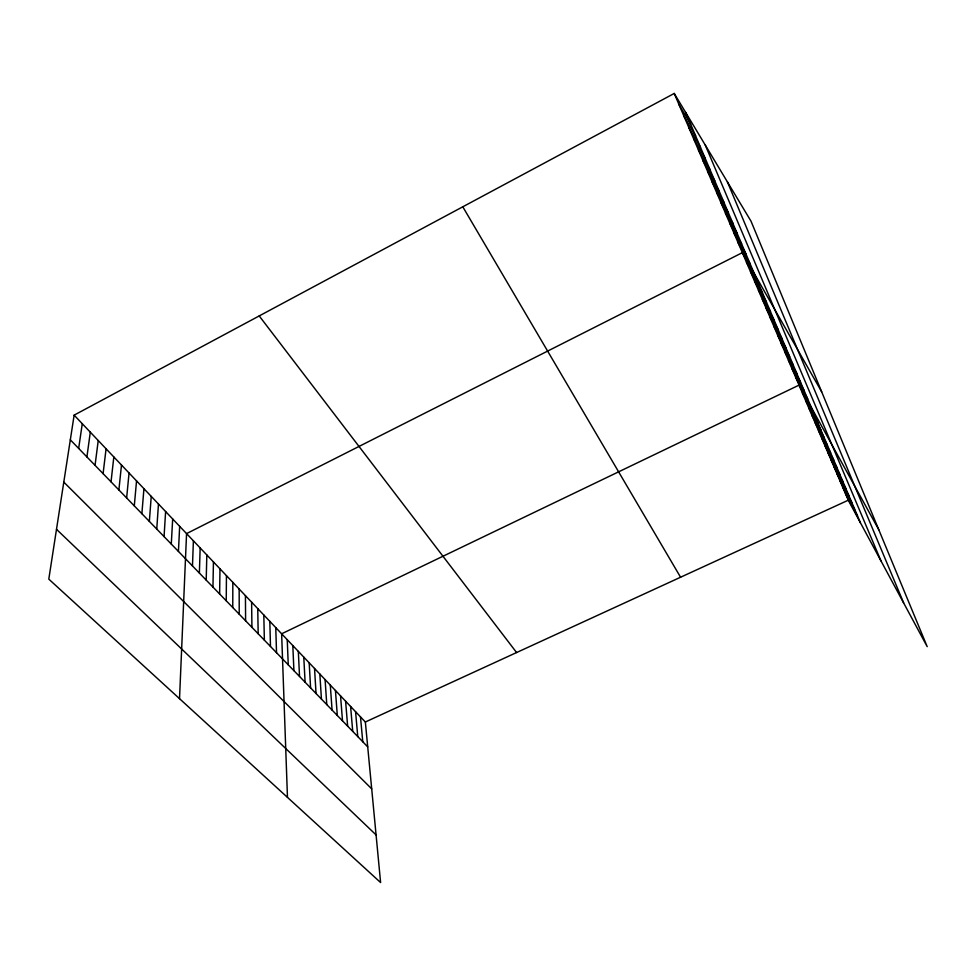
<?xml version="1.0" encoding="UTF-8"?>
<svg xmlns="http://www.w3.org/2000/svg" width="976" height="976" viewBox="0 0 976 976"><rect width="100%" height="100%" fill="white"/><g stroke="black" fill="none" stroke-linecap="round" stroke-linejoin="round"><path stroke-width="1.46" d="M232.764 607.523L232.837 582.379M226.237 600.789L226.444 575.633M219.637 593.969L219.978 568.825M212.951 587.076L213.439 561.932M206.204 580.11L206.827 554.966M199.385 573.058L200.153 547.926M192.479 565.934L193.394 540.814M179.523 698.67L186.562 533.616L742.358 252.65L821.67 391.803M178.437 551.44L179.657 526.345M171.288 544.059L172.679 518.976M164.066 536.593L165.615 511.534M156.758 529.053L158.466 504.006M149.352 521.416L151.243 496.394M141.874 513.693L143.936 488.695M134.298 505.873L136.542 480.9M126.636 497.955L129.052 473.018M118.889 489.952L121.488 465.04M111.032 481.851L113.826 456.963M103.09 473.641L106.079 448.801M95.05 465.345L98.234 440.542M86.913 456.939L90.304 432.173M78.666 448.435L82.265 423.706M74.139 415.142L48.8 579.134L380.603 882.548L365.353 722.008L74.139 415.142L674.233 93.452L751.008 221.174L927.2 646.649L848.266 500.212L674.233 93.452M365.353 722.008L848.266 500.212M56.498 529.321L376.077 834.919M63.794 482.12L371.71 788.876M70.321 439.81L367.708 746.86M259.213 315.931L516.597 652.541M679.198 105.054L690.642 124.172M684.103 116.51L695.595 135.786M688.934 127.807L700.475 147.254M693.716 138.958L705.294 158.551M698.426 149.975L710.04 169.714M703.074 160.833L714.725 180.719M462.795 206.802L680.577 577.231M707.661 171.556L719.349 191.577M712.187 182.146L723.924 202.3M716.665 192.601L728.425 212.878M721.081 202.935L732.878 223.321M725.436 213.122L737.27 233.63M729.743 223.187L741.601 243.805M734.001 233.13L745.884 253.858M738.198 242.951L750.105 263.776M746.457 262.239L758.401 283.26M750.507 271.706L762.476 292.812M754.509 281.051L766.489 302.255M758.462 290.299L770.467 311.576M762.366 299.425L774.395 320.787M766.233 308.453L778.262 329.888M770.04 317.371L782.093 338.879M773.809 326.191L785.875 347.761M777.543 334.902L789.621 356.545M781.227 343.515L793.317 365.219M784.875 352.031L796.965 373.796M788.474 360.437L800.576 382.275M792.036 368.769L804.151 390.644M795.55 376.992L807.677 398.928M878.778 529.712L799.027 385.13L281.637 633.79L287.469 797.38M802.357 392.901L814.484 414.934M805.651 400.587L817.778 422.669M808.909 408.2L821.036 430.318M812.117 415.727L824.269 437.882M815.314 423.169L827.453 445.361M818.461 430.538L830.6 452.766M821.585 437.834L833.724 460.099M824.671 445.056L836.81 467.345M827.733 452.193L839.872 474.519M830.747 459.269L842.898 481.619M833.748 466.26L845.887 488.634M836.713 473.189L848.839 495.588M839.641 480.046L851.78 502.469M842.544 486.829L854.671 509.277M845.423 493.551L857.55 516.011M685.628 112.399L860.381 522.685M705.294 145.107L880.962 560.858M727.425 181.939L903.63 602.9M360.486 716.884L362.767 741.748M355.569 711.699L357.765 736.587M350.604 706.478L352.726 731.39M345.602 701.195L347.639 726.132M340.551 695.876L342.503 720.825M335.439 690.496L337.306 715.469M330.291 685.067L332.072 710.052M325.093 679.589L326.777 704.599M319.847 674.062L321.433 699.084M314.54 668.475L316.041 693.509M309.185 662.838L310.6 687.885M303.78 657.141L305.098 682.2M298.327 651.382L299.534 676.466M292.812 645.575L293.922 670.671M287.249 639.719L288.249 664.815M275.757 627.592L276.537 652.724M269.815 621.334L270.486 646.466M263.813 615.014L264.362 640.158M257.749 608.621L258.176 633.766M251.613 602.168L251.93 627.312M245.427 595.641L245.61 620.785M239.169 589.04L239.218 614.197"/></g></svg>
